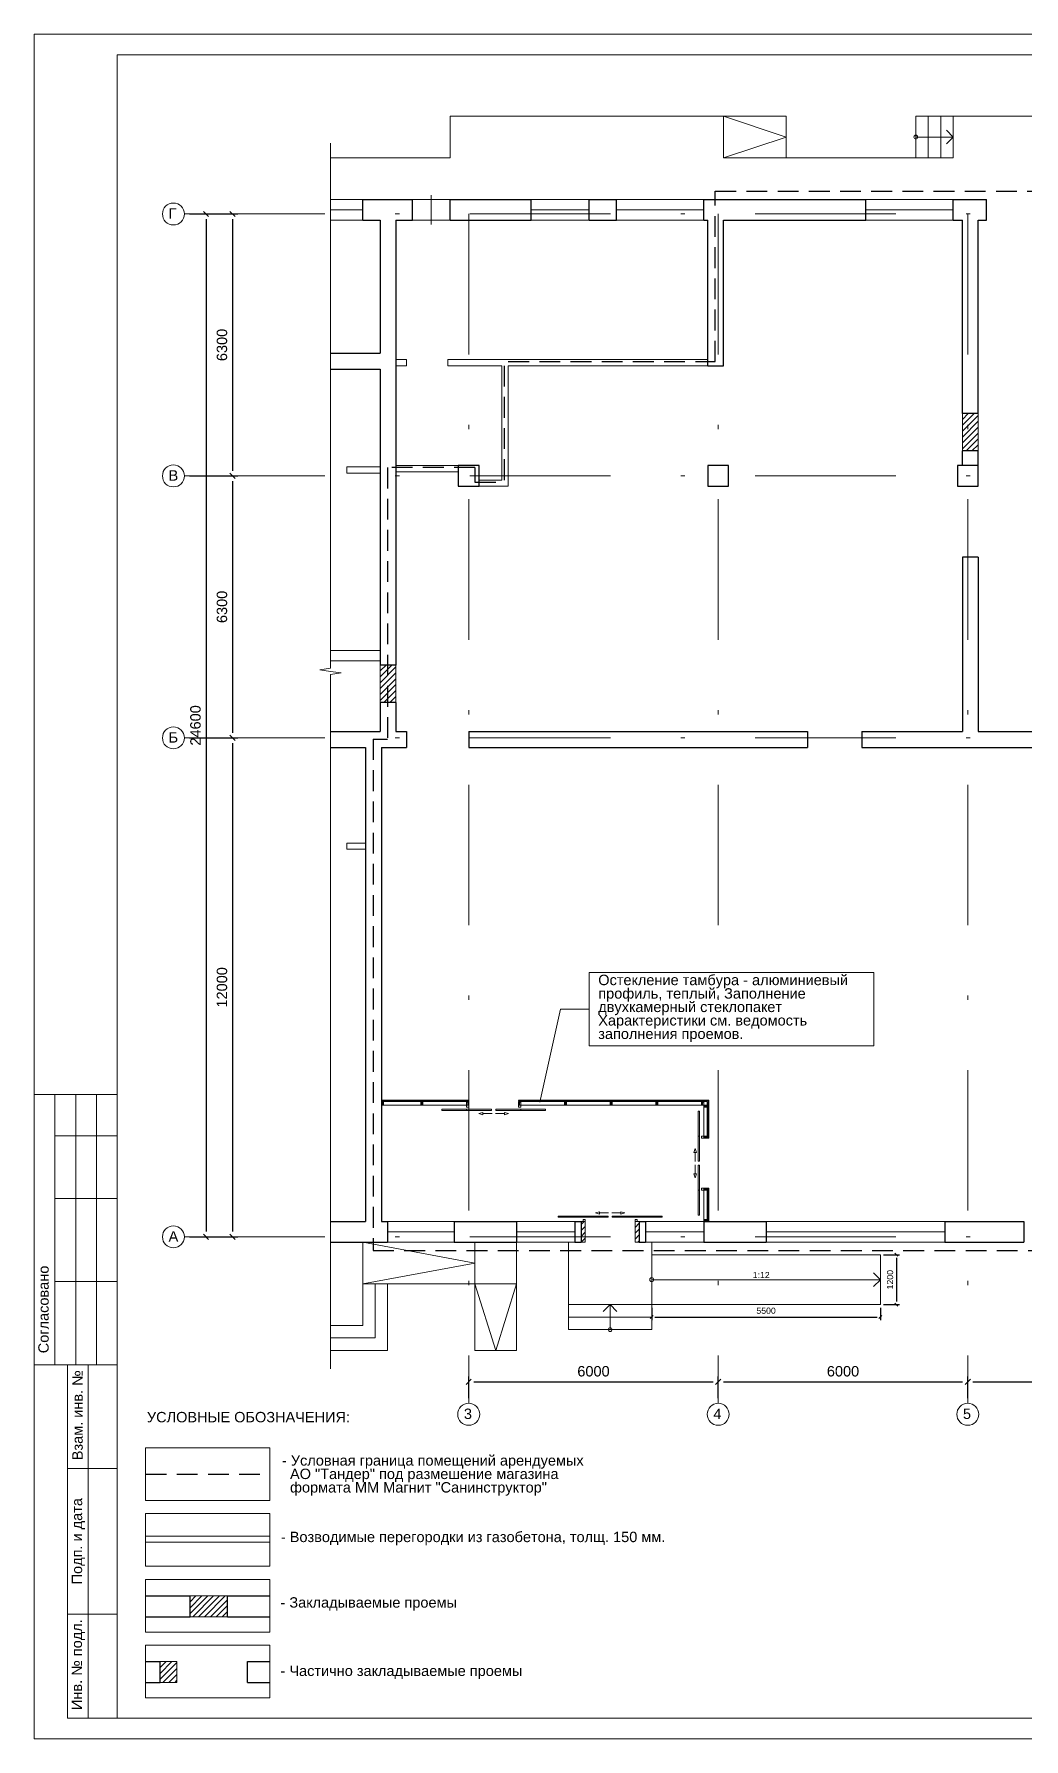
# Model space of a CAD drawing. Header units: metres. Extents: x -136 to 149, y -320 to -175.
# Drawn here: x 13.39 to 37.2, y -319.61 to -278.61 of the extents above; entities that cross this region are included whole.
import ezdxf
from ezdxf.enums import TextEntityAlignment as Align

# ---------------------------------------------------------------- set-up
doc = ezdxf.new("R2010")
doc.units = ezdxf.units.M
doc.header["$MEASUREMENT"] = 0
for name, pattern in [('( Dashed )', [0.75, 0.5, -0.25]), ('DGN Style 3', [5.91749, 4.226779, -1.690711]), ('DGN Style 4', [6.767072, 3.381423, -1.690711, 0.004227, -1.690711])]:
    doc.linetypes.add(name, pattern=pattern)
doc.layers.get('Defpoints').update_dxf_attribs({"lineweight": 0})
doc.styles.get("Standard").update_dxf_attribs({"font": 'cs_gost2304.shx'})
doc.styles.add('Style-Arial', font='arial.ttf')
doc.dimstyles.get("Standard").update_dxf_attribs({"dimtxt": 0.18, "dimasz": 0.18, "dimexe": 0.18, "dimexo": 0.0625, "dimgap": 0.09, "dimtad": 0, "dimtih": 1, "dimtoh": 1, "dimdec": 4, "dimzin": 0, "dimdsep": 46, "dimtxsty": 'Standard', "dimcen": 0.09, "dimadec": 0, "dimazin": 0, "dimtfac": 1, "dimtdec": 4, "dimtofl": 0, "dimtmove": 0, "dimatfit": 3, "dimfxl": 1, "dimtolj": 1, "dimtzin": 0, "dimarcsym": 0})

# ---------------------------------------------------------------- blocks, each defined once
blk = doc.blocks.new('*U414')
at = {"color": 7, "linetype": 'Continuous', "lineweight": 13}
for p, q in [((-134.94, 100), (142.56, 100)), ((-134.94, 100), (-134.94, -100)), ((-144.94, -25), (-134.94, -25)), ((-144.94, -25), (-144.94, -57.5)), ((-142.44, -25), (-142.44, -57.5)), ((-139.94, -25), (-139.94, -57.5)), ((-137.44, -25), (-137.44, -57.5)), ((-142.44, -30), (-134.94, -30)), ((-142.44, -37.5), (-134.94, -37.5)), ((-142.44, -47.5), (-134.94, -47.5)), ((-144.94, -57.5), (-134.94, -57.5)), ((-140.94, -57.5), (-134.94, -57.5)), ((-138.44, -100), (-138.44, -57.5)), ((-140.94, -70), (-134.94, -70)), ((-140.94, -87.5), (-134.94, -87.5)), ((-137.13, -100), (142.56, -100))]:
    blk.add_line(p, q, dxfattribs=at)
at = {"color": 7, "linetype": 'Continuous', "lineweight": 0, "flags": 128}
blk.add_lwpolyline([(145.06, -102.5), (145.06, 102.5), (-144.94, 102.5), (-144.94, -102.5), (145.06, -102.5)], close=True, dxfattribs=at)
at = {"color": 7, "linetype": 'Continuous', "lineweight": 13, "flags": 128}
blk.add_lwpolyline([(-134.94, -100), (-140.94, -100), (-140.94, -57.5)], dxfattribs=at)
at = {"color": 7, "linetype": 'Continuous', "lineweight": 0, "style": 'Style-Arial'}
for s, p in [('Согласовано', (-143.81, -50.86)), ('Взам. инв. №', (-139.72, -63.58)), ('Подп. и дата', (-139.79, -78.73)), ('Инв. № подл.', (-139.81, -93.57))]:
    blk.add_text(s, height=1.2501, rotation=90, dxfattribs=at).set_placement(p, align=Align.MIDDLE_CENTER)
blk = doc.blocks.new('формат А2(верт)')
at = {"color": 7, "linetype": 'Continuous', "lineweight": 13}
blk.add_blockref('*U414', (144.94, -102.5), dxfattribs=at)
blk = doc.blocks.new('*U394')
at = {"color": 7, "linetype": 'Continuous', "lineweight": 0}
for p in [(-0.164, 0.159), (0, -0.277), (0.164, 0.159)]:
    blk.add_line(p, (0, 0.323), dxfattribs=at)
blk.add_circle((0, -0.277), 0.0461, dxfattribs=at)
blk = doc.blocks.new('_Oblique-1')
at = {"color": 0, "linetype": 'ByBlock', "lineweight": -2}
blk.add_line((0.5, 0.5), (-0.5, -0.5), dxfattribs=at)
blk = doc.blocks.new('*D433')
at = {"color": 0, "linetype": 'Continuous', "lineweight": -2, "transparency": 16777216}
for p, q in [((17.133, -282.935), (17.654, -282.935)), ((17.529, -283.06), (17.529, -307.41)), ((17.133, -307.535), (17.654, -307.535))]:
    blk.add_line(p, q, dxfattribs=at)
at = {"layer": 'Defpoints', "color": 0, "linetype": 'Continuous', "lineweight": 30, "transparency": 16777216}
for p in [(17.008, -282.935), (17.008, -307.535), (17.529, -307.535)]:
    blk.add_point(p, dxfattribs=at)
at = {"color": 0, "linetype": 'Continuous', "lineweight": -2, "transparency": 16777216, "xscale": 0.125, "yscale": 0.125, "zscale": 0.125}
for p, rotation in [((17.529, -282.935), 90), ((17.529, -307.535), 270)]:
    blk.add_blockref('_Oblique-1', p, dxfattribs=dict(at, rotation=rotation))
at = {"color": 0, "linetype": 'Continuous', "lineweight": 0, "transparency": 16777216, "insert": (17.276, -295.235), "char_height": 0.25, "attachment_point": 5, "rotation": 90, "style": 'Style-Arial'}
blk.add_mtext('\\A1;24600', dxfattribs=at)
blk = doc.blocks.new('*D436')
at = {"color": 0, "linetype": 'Continuous', "lineweight": -2, "transparency": 16777216}
for p, q in [((17.133, -282.935), (18.291, -282.935)), ((18.166, -283.06), (18.166, -289.11)), ((17.133, -289.235), (18.291, -289.235))]:
    blk.add_line(p, q, dxfattribs=at)
at = {"layer": 'Defpoints', "color": 0, "linetype": 'Continuous', "lineweight": 30, "transparency": 16777216}
for p in [(17.008, -282.935), (17.008, -289.235), (18.166, -289.235)]:
    blk.add_point(p, dxfattribs=at)
at = {"color": 0, "linetype": 'Continuous', "lineweight": -2, "transparency": 16777216, "xscale": 0.125, "yscale": 0.125, "zscale": 0.125}
for p, rotation in [((18.166, -282.935), 90), ((18.166, -289.235), 270)]:
    blk.add_blockref('_Oblique-1', p, dxfattribs=dict(at, rotation=rotation))
at = {"color": 0, "linetype": 'Continuous', "lineweight": 0, "transparency": 16777216, "insert": (17.913, -286.085), "char_height": 0.25, "attachment_point": 5, "rotation": 90, "style": 'Style-Arial'}
blk.add_mtext('\\A1;6300', dxfattribs=at)
blk = doc.blocks.new('*D434')
at = {"color": 0, "linetype": 'Continuous', "lineweight": -2, "transparency": 16777216}
for p, q in [((17.133, -289.235), (18.291, -289.235)), ((18.166, -289.36), (18.166, -295.41)), ((17.133, -295.535), (18.291, -295.535))]:
    blk.add_line(p, q, dxfattribs=at)
at = {"layer": 'Defpoints', "color": 0, "linetype": 'Continuous', "lineweight": 30, "transparency": 16777216}
for p in [(17.008, -289.235), (17.008, -295.535), (18.166, -295.535)]:
    blk.add_point(p, dxfattribs=at)
at = {"color": 0, "linetype": 'Continuous', "lineweight": -2, "transparency": 16777216, "xscale": 0.125, "yscale": 0.125, "zscale": 0.125}
for p, rotation in [((18.166, -289.235), 90), ((18.166, -295.535), 270)]:
    blk.add_blockref('_Oblique-1', p, dxfattribs=dict(at, rotation=rotation))
at = {"color": 0, "linetype": 'Continuous', "lineweight": 0, "transparency": 16777216, "insert": (17.913, -292.385), "char_height": 0.25, "attachment_point": 5, "rotation": 90, "style": 'Style-Arial'}
blk.add_mtext('\\A1;6300', dxfattribs=at)
blk = doc.blocks.new('*D435')
at = {"color": 0, "linetype": 'Continuous', "lineweight": -2, "transparency": 16777216}
for p, q in [((17.133, -295.535), (18.291, -295.535)), ((18.166, -295.66), (18.166, -307.41)), ((17.133, -307.535), (18.291, -307.535))]:
    blk.add_line(p, q, dxfattribs=at)
at = {"layer": 'Defpoints', "color": 0, "linetype": 'Continuous', "lineweight": 30, "transparency": 16777216}
for p in [(17.008, -295.535), (17.008, -307.535), (18.166, -307.535)]:
    blk.add_point(p, dxfattribs=at)
at = {"color": 0, "linetype": 'Continuous', "lineweight": -2, "transparency": 16777216, "xscale": 0.125, "yscale": 0.125, "zscale": 0.125}
for p, rotation in [((18.166, -295.535), 90), ((18.166, -307.535), 270)]:
    blk.add_blockref('_Oblique-1', p, dxfattribs=dict(at, rotation=rotation))
at = {"color": 0, "linetype": 'Continuous', "lineweight": 0, "transparency": 16777216, "insert": (17.913, -301.535), "char_height": 0.25, "attachment_point": 5, "rotation": 90, "style": 'Style-Arial'}
blk.add_mtext('\\A1;12000', dxfattribs=at)
blk = doc.blocks.new('*U411')
at = {"color": 7, "linetype": 'Continuous', "lineweight": 0}
for p in [(0.309, 0.164), (-0.427, 0), (0.309, -0.164)]:
    blk.add_line(p, (0.473, 0), dxfattribs=at)
blk.add_circle((-0.427, 0), 0.0461, dxfattribs=at)
blk = doc.blocks.new('*U410')
at = {"color": 7, "linetype": 'Continuous', "lineweight": 0}
for p, q in [((0, 0.098), (0, 1.018)), ((-0.34, 0.049), (0, 0.098)), ((-0.34, 0.049), (0, 0)), ((0.34, -0.049), (0, 0)), ((0.34, -0.049), (0, -0.098)), ((0, -1.018), (0, -0.098))]:
    blk.add_line(p, q, dxfattribs=at)
blk = doc.blocks.new('*D443')
at = {"color": 0, "linetype": 'Continuous', "lineweight": -2, "transparency": 16777216}
for p, q in [((23.846, -311.414), (23.846, -310.896)), ((23.971, -311.021), (29.721, -311.021)), ((29.846, -311.414), (29.846, -310.896))]:
    blk.add_line(p, q, dxfattribs=at)
at = {"layer": 'Defpoints', "color": 0, "linetype": 'Continuous', "lineweight": 30, "transparency": 16777216}
for p in [(29.846, -311.021), (23.846, -311.539), (29.846, -311.539)]:
    blk.add_point(p, dxfattribs=at)
at = {"color": 0, "linetype": 'Continuous', "lineweight": -2, "transparency": 16777216, "xscale": 0.125, "yscale": 0.125, "zscale": 0.125, "rotation": 180}
blk.add_blockref('_Oblique-1', (23.846, -311.021), dxfattribs=at)
at = {"color": 0, "linetype": 'Continuous', "lineweight": -2, "transparency": 16777216, "xscale": 0.125, "yscale": 0.125, "zscale": 0.125}
blk.add_blockref('_Oblique-1', (29.846, -311.021), dxfattribs=at)
at = {"color": 0, "linetype": 'Continuous', "lineweight": 0, "transparency": 16777216, "insert": (26.846, -310.769), "char_height": 0.25, "attachment_point": 5, "style": 'Style-Arial'}
blk.add_mtext('\\A1;6000', dxfattribs=at)
blk = doc.blocks.new('*D437')
at = {"color": 0, "linetype": 'Continuous', "lineweight": -2, "transparency": 16777216}
for p, q in [((29.846, -311.414), (29.846, -310.896)), ((29.971, -311.021), (35.721, -311.021)), ((35.846, -311.414), (35.846, -310.896))]:
    blk.add_line(p, q, dxfattribs=at)
at = {"layer": 'Defpoints', "color": 0, "linetype": 'Continuous', "lineweight": 30, "transparency": 16777216}
for p in [(35.846, -311.021), (29.846, -311.539), (35.846, -311.539)]:
    blk.add_point(p, dxfattribs=at)
at = {"color": 0, "linetype": 'Continuous', "lineweight": -2, "transparency": 16777216, "xscale": 0.125, "yscale": 0.125, "zscale": 0.125, "rotation": 180}
blk.add_blockref('_Oblique-1', (29.846, -311.021), dxfattribs=at)
at = {"color": 0, "linetype": 'Continuous', "lineweight": -2, "transparency": 16777216, "xscale": 0.125, "yscale": 0.125, "zscale": 0.125}
blk.add_blockref('_Oblique-1', (35.846, -311.021), dxfattribs=at)
at = {"color": 0, "linetype": 'Continuous', "lineweight": 0, "transparency": 16777216, "insert": (32.846, -310.769), "char_height": 0.25, "attachment_point": 5, "style": 'Style-Arial'}
blk.add_mtext('\\A1;6000', dxfattribs=at)
blk = doc.blocks.new('*D438')
at = {"color": 0, "linetype": 'Continuous', "lineweight": -2, "transparency": 16777216}
for p, q in [((35.846, -311.414), (35.846, -310.896)), ((35.971, -311.021), (41.721, -311.021)), ((41.846, -311.414), (41.846, -310.896))]:
    blk.add_line(p, q, dxfattribs=at)
at = {"layer": 'Defpoints', "color": 0, "linetype": 'Continuous', "lineweight": 30, "transparency": 16777216}
for p in [(41.846, -311.021), (35.846, -311.539), (41.846, -311.539)]:
    blk.add_point(p, dxfattribs=at)
at = {"color": 0, "linetype": 'Continuous', "lineweight": -2, "transparency": 16777216, "xscale": 0.125, "yscale": 0.125, "zscale": 0.125, "rotation": 180}
blk.add_blockref('_Oblique-1', (35.846, -311.021), dxfattribs=at)
at = {"color": 0, "linetype": 'Continuous', "lineweight": -2, "transparency": 16777216, "xscale": 0.125, "yscale": 0.125, "zscale": 0.125}
blk.add_blockref('_Oblique-1', (41.846, -311.021), dxfattribs=at)
at = {"color": 0, "linetype": 'Continuous', "lineweight": 0, "transparency": 16777216, "insert": (38.846, -310.769), "char_height": 0.25, "attachment_point": 5, "style": 'Style-Arial'}
blk.add_mtext('\\A1;6000', dxfattribs=at)
blk = doc.blocks.new('*U426')
at = {"color": 30, "linetype": '( Dashed )', "lineweight": 30}
for p, q in [((-13.945, 12.74), (14.475, 12.74)), ((-13.945, 8.64), (-13.945, 12.74)), ((14.475, 8.44), (14.475, 12.74)), ((-18.925, 8.64), (-13.945, 8.64)), ((-19.025, 8.54), (-19.025, 5.74)), ((12.375, 8.44), (14.475, 8.44)), ((12.375, 8.44), (12.375, 6.09)), ((-21.825, 6.09), (-21.825, -0.44)), ((-19.725, 6.09), (-21.825, 6.09)), ((-19.725, 6.09), (-19.725, 5.74)), ((12.375, 6.09), (13.925, 6.09)), ((13.925, 6.09), (13.925, -0.44)), ((-19.725, 5.74), (-19.025, 5.74)), ((-22.175, -0.44), (-22.175, -12.74)), ((-22.175, -0.44), (-21.825, -0.44)), ((13.925, -0.44), (22.175, -0.44)), ((22.175, -0.44), (22.175, -12.74)), ((-22.175, -12.74), (22.175, -12.74))]:
    blk.add_line(p, q, dxfattribs=at)
blk = doc.blocks.new('*U84')
at = {"color": 5, "linetype": 'Continuous', "lineweight": 13}
blk.add_line((0, 0.06), (0, -0.06), dxfattribs=at)
at = {"color": 5, "linetype": 'Continuous', "lineweight": 13, "flags": 128}
for points in [[(-0.025, 0.06), (0.025, 0.06), (0.025, -0.01), (-0.025, -0.01), (-0.025, 0.06)], [(-0.025, -0.05), (0.025, -0.05), (0.025, -0.06), (-0.025, -0.06), (-0.025, -0.05)]]:
    blk.add_lwpolyline(points, close=True, dxfattribs=at)
for points in [[(-0.015, -0.025), (-0.025, -0.025), (-0.025, -0.01), (0.025, -0.01), (0.025, -0.025), (0.015, -0.025)], [(0.015, -0.025), (0.015, -0.05), (-0.015, -0.05), (-0.015, -0.025)]]:
    blk.add_lwpolyline(points, dxfattribs=at)
blk = doc.blocks.new('*U275')
at = {"color": 5, "linetype": 'Continuous', "lineweight": 13}
for p, q in [((-0.157, 0), (-0.061, 0.03)), ((-0.157, 0), (-0.061, -0.03)), ((-0.061, 0.03), (-0.061, -0.03)), ((0.157, 0), (-0.061, 0))]:
    blk.add_line(p, q, dxfattribs=at)
blk = doc.blocks.new('*U276')
at = {"color": 5, "linetype": 'Continuous', "lineweight": 13}
for p, q in [((-0.157, 0), (-0.061, 0.03)), ((-0.157, 0), (-0.061, -0.03)), ((-0.061, 0.03), (-0.061, -0.03)), ((0.157, 0), (-0.061, 0))]:
    blk.add_line(p, q, dxfattribs=at)
blk = doc.blocks.new('*U274')
at = {"color": 5, "linetype": 'DGN Style 3', "lineweight": 0, "extrusion": (0, 0, -1), "flags": 128}
for points in [[(1.25, -0.018), (0.65, -0.018), (0.65, 0.012), (1.25, 0.012), (1.25, -0.018)], [(-1.25, -0.018), (-0.65, -0.018), (-0.65, 0.012), (-1.25, 0.012), (-1.25, -0.018)]]:
    blk.add_lwpolyline(points, close=True, dxfattribs=at)
at = {"color": 5, "linetype": 'Continuous', "lineweight": 13, "extrusion": (0, 0, -1), "flags": 128}
for points in [[(0.65, -0.018), (0.05, -0.018), (0.05, 0.012), (0.65, 0.012), (0.65, -0.018)], [(-0.65, -0.018), (-0.05, -0.018), (-0.05, 0.012), (-0.65, 0.012), (-0.65, -0.018)], [(0.6, -0.068), (0.65, -0.068), (0.65, -0.118), (0.6, -0.118), (0.6, -0.068)], [(-0.65, -0.068), (-0.6, -0.068), (-0.6, -0.118), (-0.65, -0.118), (-0.65, -0.068)]]:
    blk.add_lwpolyline(points, close=True, dxfattribs=at)
at = {"color": 5, "linetype": 'Continuous', "lineweight": 13}
blk.add_blockref('*U275', (-0.197, 0.088), dxfattribs=at)
at = {"color": 5, "linetype": 'Continuous', "lineweight": 13, "extrusion": (0, 0, -1)}
blk.add_blockref('*U276', (-0.197, 0.088), dxfattribs=at)
blk = doc.blocks.new('*D479')
at = {"color": 0, "linetype": 'Continuous', "lineweight": -2, "transparency": 16777216}
for p, q in [((33.821, -307.965), (34.204, -307.965)), ((34.129, -308.04), (34.129, -309.09)), ((33.821, -309.165), (34.204, -309.165))]:
    blk.add_line(p, q, dxfattribs=at)
at = {"layer": 'Defpoints', "color": 0, "linetype": 'Continuous', "lineweight": 30, "transparency": 16777216}
for p in [(33.746, -307.965), (33.746, -309.165), (34.129, -309.165)]:
    blk.add_point(p, dxfattribs=at)
at = {"color": 0, "linetype": 'Continuous', "lineweight": -2, "transparency": 16777216, "xscale": 0.075, "yscale": 0.075, "zscale": 0.075}
for p, rotation in [((34.129, -307.965), 90), ((34.129, -309.165), 270)]:
    blk.add_blockref('_Oblique-1', p, dxfattribs=dict(at, rotation=rotation))
at = {"color": 0, "linetype": 'Continuous', "lineweight": 0, "transparency": 16777216, "insert": (33.978, -308.565), "char_height": 0.15, "attachment_point": 5, "rotation": 90, "style": 'Style-Arial'}
blk.add_mtext('\\A1;1200', dxfattribs=at)
blk = doc.blocks.new('*D480')
at = {"color": 0, "linetype": 'Continuous', "lineweight": -2, "transparency": 16777216}
for p, q in [((28.246, -309.24), (28.246, -309.539)), ((28.321, -309.464), (33.671, -309.464)), ((33.746, -309.24), (33.746, -309.539))]:
    blk.add_line(p, q, dxfattribs=at)
at = {"layer": 'Defpoints', "color": 0, "linetype": 'Continuous', "lineweight": 30, "transparency": 16777216}
for p in [(28.246, -309.165), (33.746, -309.165), (33.746, -309.464)]:
    blk.add_point(p, dxfattribs=at)
at = {"color": 0, "linetype": 'Continuous', "lineweight": -2, "transparency": 16777216, "xscale": 0.075, "yscale": 0.075, "zscale": 0.075, "rotation": 180}
blk.add_blockref('_Oblique-1', (28.246, -309.464), dxfattribs=at)
at = {"color": 0, "linetype": 'Continuous', "lineweight": -2, "transparency": 16777216, "xscale": 0.075, "yscale": 0.075, "zscale": 0.075}
blk.add_blockref('_Oblique-1', (33.746, -309.464), dxfattribs=at)
at = {"color": 0, "linetype": 'Continuous', "lineweight": 0, "transparency": 16777216, "insert": (30.996, -309.312), "char_height": 0.15, "attachment_point": 5, "style": 'Style-Arial'}
blk.add_mtext('\\A1;5500', dxfattribs=at)

msp = doc.modelspace()

# ---------------------------------------------------------------- hatches: boundary and pattern name
at = {"linetype": 'Continuous', "lineweight": 0}
h = msp.add_hatch(dxfattribs=at)
h.set_pattern_fill('HATCH', color=5, style=0, pattern_type=2)
h.set_pattern_definition([(45, (35.71569, -287.73497), (-0.070711, 0.070711), [])])
h.paths.add_polyline_path([(35.71568699, -287.73497332), (35.71568699, -288.63497332), (36.09568699, -288.63497332), (36.09568699, -287.73497332)])
h = msp.add_hatch(dxfattribs=at)
h.set_pattern_fill('HATCH', color=5, style=0, pattern_type=2)
h.set_pattern_definition([(45, (21.71569, -293.78497), (-0.070711, 0.070711), [])])
h.paths.add_polyline_path([(21.71568699, -293.78497332), (21.71568699, -294.68497332), (22.09568699, -294.68497332), (22.09568699, -293.78497332)])
h = msp.add_hatch(dxfattribs=at)
h.set_pattern_fill('HATCH', color=5, style=0, pattern_type=2)
h.set_pattern_definition([(45, (26.54569, -307.66497), (-0.07071, 0.07071), [])])
h.paths.add_polyline_path([(26.54568699, -307.66497332), (26.64568699, -307.66497332), (26.64568699, -307.16497332), (26.54568699, -307.16497332)])
h = msp.add_hatch(dxfattribs=at)
h.set_pattern_fill('HATCH', color=5, style=0, pattern_type=2)
h.set_pattern_definition([(45, (27.84569, -307.16497), (-0.07071, 0.07071), [])])
h.paths.add_polyline_path([(27.84568699, -307.16497332), (27.94568699, -307.16497332), (27.94568699, -307.66497332), (27.84568699, -307.66497332)])
h = msp.add_hatch(dxfattribs=at)
h.set_pattern_fill('HATCH', color=5, style=0, pattern_type=2)
h.set_pattern_definition([(45, (17.14451, -316.17214), (-0.070711, 0.070711), [])])
h.paths.add_polyline_path([(17.14451536, -316.1721396), (18.04451536, -316.1721396), (18.04451536, -316.6721396), (17.14451536, -316.6721396)])
h = msp.add_hatch(dxfattribs=at)
h.set_pattern_fill('HATCH', color=5, style=0, pattern_type=2)
h.set_pattern_definition([(45, (16.42705, -317.74949), (-0.07071, 0.07071), [])])
h.paths.add_polyline_path([(16.42704869, -317.74949445), (16.82704869, -317.74949445), (16.82704869, -318.24949445), (16.60049763, -318.24949445), (16.42704869, -318.24949445)])

# ---------------------------------------------------------------- linework, layer by layer
at = {"color": 7, "linetype": 'Continuous', "lineweight": 0}
for p, q in [((23.39568699, -281.58497332), (23.39568699, -280.58497332)), ((23.39568699, -280.58497332), (29.97568699, -280.58497332)), ((29.97568699, -281.58497332), (29.97568699, -280.58497332)), ((35.49568699, -281.58497332), (35.49568699, -280.58497332)), ((35.49568699, -280.58497332), (37.59568699, -280.58497332)), ((20.5204348, -293.17095306), (20.5204348, -281.23364176)), ((20.5204348, -281.58497332), (23.39568699, -281.58497332)), ((29.97568699, -281.58497332), (35.49568699, -281.58497332)), ((22.94568699, -282.48497332), (22.94568699, -283.18497332)), ((20.5204348, -282.83497332), (21.29568699, -282.83497332)), ((25.34568699, -282.83497332), (26.74568699, -282.83497332)), ((27.39568699, -282.83497332), (29.49568699, -282.83497332)), ((33.39568699, -282.83497332), (35.49568699, -282.83497332)), ((20.5204348, -294.69819569), (20.5204348, -310.70843115)), ((33.29568699, -295.38497332), (33.29568699, -295.76497332)), ((21.89568699, -307.41521524), (23.49568699, -307.41521524)), ((24.99568699, -307.41497332), (26.39568699, -307.41497332)), ((28.09568699, -307.41497332), (29.49568699, -307.41497332)), ((30.99568699, -307.41497332), (35.29568699, -307.41497332)), ((21.29568699, -307.66497332), (21.29568699, -309.66497332)), ((23.99568699, -308.66497332), (23.99568699, -307.66497332)), ((24.99568699, -307.66497332), (24.99568699, -310.26497332)), ((26.24568699, -307.66497332), (26.24568699, -309.16497332)), ((28.24568699, -307.66497332), (28.24568699, -309.16497332)), ((21.29568699, -308.66497332), (23.99568699, -308.66497332)), ((21.59568699, -308.66497332), (21.59568699, -309.96497332)), ((21.89568699, -308.66497332), (21.89568699, -310.26497332)), ((23.99568699, -308.66497332), (23.99568699, -310.26497332)), ((23.99568699, -308.66497332), (24.99568699, -308.66497332)), ((28.24568699, -309.16497332), (26.24568699, -309.16497332)), ((20.5204348, -309.66497332), (21.29568699, -309.66497332)), ((20.5204348, -309.96497332), (21.59568699, -309.96497332)), ((20.5204348, -310.26497332), (21.89568699, -310.26497332)), ((23.99568699, -310.26497332), (24.99568699, -310.26497332)), ((16.82704869, -318.24949445), (16.82704869, -317.74949445))]:
    msp.add_line(p, q, dxfattribs=at)
at = {"color": 7, "linetype": 'Continuous', "lineweight": 30}
for p, q in [((21.29568699, -283.08497332), (21.29568699, -282.58497332)), ((21.29568699, -282.58497332), (22.49568699, -282.58497332)), ((22.49568699, -283.08497332), (22.49568699, -282.58497332)), ((23.39568699, -283.08497332), (23.39568699, -282.58497332)), ((23.39568699, -282.58497332), (25.34568699, -282.58497332)), ((25.34568699, -283.08497332), (25.34568699, -282.58497332)), ((26.74568699, -283.08497332), (26.74568699, -282.58497332)), ((26.74568699, -282.58497332), (27.39568699, -282.58497332)), ((27.39568699, -283.08497332), (27.39568699, -282.58497332)), ((29.49568699, -283.08497332), (29.49568699, -282.58497332)), ((29.49568699, -282.58497332), (33.39568699, -282.58497332)), ((33.39568699, -283.08497332), (33.39568699, -282.58497332)), ((35.49568699, -283.08497332), (35.49568699, -282.58497332)), ((35.49568699, -282.58497332), (36.29568699, -282.58497332)), ((36.29568699, -283.08497332), (36.29568699, -282.58497332)), ((21.29568699, -283.08497332), (21.71568699, -283.08497332)), ((21.71568699, -283.08497332), (21.71568699, -286.28497332)), ((22.09568699, -283.08497332), (22.09568699, -293.78497332)), ((22.09568699, -283.08497332), (22.49568699, -283.08497332)), ((23.39568699, -283.08497332), (25.34568699, -283.08497332)), ((26.74568699, -283.08497332), (27.39568699, -283.08497332)), ((29.49568699, -283.08497332), (29.59568699, -283.08497332)), ((29.59568699, -286.58497332), (29.59568699, -283.08497332)), ((29.97568699, -283.08497332), (32.33568699, -283.08497332)), ((29.97568699, -286.58497332), (29.97568699, -283.08497332)), ((32.33568699, -283.08497332), (33.39568699, -283.08497332)), ((35.49568699, -283.08497332), (35.71568699, -283.08497332)), ((35.71568699, -287.73497332), (35.71568699, -283.08497332)), ((36.09568699, -283.08497332), (36.29568699, -283.08497332)), ((36.09568699, -287.73497332), (36.09568699, -283.08497332)), ((20.5204348, -286.28497332), (21.71568699, -286.28497332)), ((29.59568699, -286.58497332), (29.97568699, -286.58497332)), ((20.5204348, -286.66497332), (21.71568699, -286.66497332)), ((21.71568699, -286.66497332), (21.71568699, -293.78497332)), ((36.09568699, -287.73497332), (35.71568699, -287.73497332)), ((35.71568699, -288.98497332), (35.71568699, -288.63497332)), ((36.09568699, -288.63497332), (35.71568699, -288.63497332)), ((36.09568699, -288.98497332), (36.09568699, -288.63497332)), ((35.71568699, -291.18497332), (35.71568699, -295.38497332)), ((36.09568699, -291.18497332), (35.71568699, -291.18497332)), ((36.09568699, -291.18497332), (36.09568699, -295.38497332)), ((22.09568699, -293.78497332), (21.71568699, -293.78497332)), ((22.09568699, -294.68497332), (21.71568699, -294.68497332)), ((21.71568699, -294.68497332), (21.71568699, -295.38497332)), ((22.09568699, -294.68497332), (22.09568699, -295.38497332)), ((20.5204348, -295.38497332), (21.71568699, -295.38497332)), ((22.09568699, -295.38497332), (22.34568699, -295.38497332)), ((22.34568699, -295.38497332), (22.34568699, -295.76497332)), ((23.84568699, -295.38497332), (23.84568699, -295.76497332)), ((23.84568699, -295.38497332), (31.99568699, -295.38497332)), ((31.99568699, -295.38497332), (31.99568699, -295.76497332)), ((33.29568699, -295.38497332), (33.29568699, -295.76497332)), ((33.29568699, -295.38497332), (35.71568699, -295.38497332)), ((36.09568699, -295.38497332), (39.59568699, -295.38497332)), ((20.5204348, -295.76497332), (21.36568699, -295.76497332)), ((21.36568699, -295.76497332), (21.36568699, -307.16497332)), ((21.74568699, -295.76497332), (21.74568699, -307.16497332)), ((21.74568699, -295.76497332), (22.34568699, -295.76497332)), ((23.84568699, -295.76497332), (31.99568699, -295.76497332)), ((33.29568699, -295.76497332), (39.59568699, -295.76497332)), ((20.5204348, -307.16497332), (21.36568699, -307.16497332)), ((21.74568699, -307.16497332), (21.89568699, -307.16497332)), ((21.89568699, -307.16497332), (21.89568699, -307.66497332)), ((23.49568699, -307.16497332), (23.49568699, -307.66497332)), ((23.49568699, -307.16497332), (24.99568699, -307.16497332)), ((24.99568699, -307.16497332), (24.99568699, -307.66497332)), ((26.39568699, -307.16497332), (26.39568699, -307.66497332)), ((26.39568699, -307.16497332), (26.54568699, -307.16497332)), ((26.54568699, -307.16497332), (26.54568699, -307.66497332)), ((27.94568699, -307.16497332), (27.94568699, -307.66497332)), ((27.94568699, -307.16497332), (28.09568699, -307.16497332)), ((28.09568699, -307.16497332), (28.09568699, -307.66497332)), ((29.49568699, -307.16497332), (29.49568699, -307.66497332)), ((29.49568699, -307.16497332), (30.99568699, -307.16497332)), ((30.99568699, -307.16497332), (30.99568699, -307.66497332)), ((35.29568699, -307.16497332), (35.29568699, -307.66497332)), ((35.29568699, -307.16497332), (37.19568699, -307.16497332)), ((37.19568699, -307.16497332), (37.19568699, -307.66497332)), ((20.5204348, -307.66497332), (21.89568699, -307.66497332)), ((23.49568699, -307.66497332), (24.99568699, -307.66497332)), ((26.39568699, -307.66497332), (26.54568699, -307.66497332)), ((27.94568699, -307.66497332), (28.09568699, -307.66497332)), ((29.49568699, -307.66497332), (30.99568699, -307.66497332)), ((35.29568699, -307.66497332), (37.19568699, -307.66497332)), ((16.07658537, -316.1721396), (17.14451536, -316.1721396)), ((17.14451536, -316.6721396), (17.14451536, -316.1721396)), ((18.04451536, -316.1721396), (19.0661694, -316.1721396)), ((18.04451536, -316.6721396), (18.04451536, -316.1721396)), ((16.07658537, -316.6721396), (17.14451536, -316.6721396)), ((18.04451536, -316.6721396), (19.0661694, -316.6721396)), ((16.07658537, -317.74949445), (16.42704869, -317.74949445)), ((16.42704869, -318.24949445), (16.42704869, -317.74949445)), ((18.52704869, -317.74949445), (19.0661694, -317.74949445)), ((18.52704869, -318.24949445), (18.52704869, -317.74949445)), ((16.07658537, -318.24949445), (16.42704869, -318.24949445)), ((18.52704869, -318.24949445), (19.0661694, -318.24949445))]:
    msp.add_line(p, q, dxfattribs=at)
at = {"color": 1, "linetype": 'DGN Style 4', "lineweight": 0}
for p, q in [((17.00789711, -282.93497332), (65.84568699, -282.93497332)), ((23.84568699, -282.93497332), (23.84568699, -311.53872647)), ((29.84568699, -282.93497332), (29.84568699, -311.53872647)), ((35.84568699, -282.93497332), (35.84568699, -311.53872647)), ((17.00789711, -289.23497332), (65.84568699, -289.23497332)), ((17.00789711, -295.53497332), (65.84568699, -295.53497332)), ((17.00789711, -307.53497332), (65.84568699, -307.53497332))]:
    msp.add_line(p, q, dxfattribs=at)
at = {"color": 7, "linetype": 'Continuous', "lineweight": 13}
for p, q in [((22.09568699, -286.43497332), (22.34568699, -286.43497332)), ((22.09568699, -286.58497332), (22.34568699, -286.58497332)), ((22.34568699, -286.58497332), (22.34568699, -286.43497332)), ((23.34568699, -286.58497332), (23.34568699, -286.43497332)), ((23.34568699, -286.43497332), (29.59568699, -286.43497332)), ((23.34568699, -286.58497332), (24.64568699, -286.58497332)), ((24.64568699, -286.58497332), (24.64568699, -289.33497332)), ((24.79568699, -286.58497332), (24.79568699, -289.48497332)), ((24.79568699, -286.58497332), (29.59568699, -286.58497332)), ((20.91568699, -289.01497332), (20.91568699, -289.16497332)), ((20.91568699, -289.01497332), (21.71568699, -289.01497332)), ((23.59568699, -288.98497332), (22.09568699, -288.98497332)), ((20.91568699, -289.16497332), (21.71568699, -289.16497332)), ((23.59568699, -289.13497332), (22.09568699, -289.13497332)), ((24.09568699, -289.33497332), (24.64568699, -289.33497332)), ((24.09568699, -289.48497332), (24.79568699, -289.48497332)), ((20.5204348, -293.43497332), (21.71568699, -293.43497332)), ((20.5204348, -293.68497332), (21.71568699, -293.68497332)), ((20.91568699, -298.21497332), (20.91568699, -298.06497332)), ((20.91568699, -298.06497332), (21.36568699, -298.06497332)), ((20.91568699, -298.21497332), (21.36568699, -298.21497332))]:
    msp.add_line(p, q, dxfattribs=at)
at = {"color": 5, "linetype": 'Continuous', "lineweight": 13}
for p, q in [((35.71568699, -287.73497332), (35.71568699, -288.63497332)), ((36.09568699, -287.73497332), (36.09568699, -288.63497332)), ((21.71568699, -294.68497332), (21.71568699, -293.78497332)), ((22.09568699, -293.78497332), (22.09568699, -294.68497332)), ((16.07658537, -314.73077377), (19.0661694, -314.73077377)), ((16.07658537, -314.88077377), (19.0661694, -314.88077377)), ((17.14451536, -316.1721396), (18.04451536, -316.1721396)), ((17.14451536, -316.6721396), (18.04451536, -316.6721396))]:
    msp.add_line(p, q, dxfattribs=at)
at = {"color": 5, "linetype": 'Continuous', "lineweight": 0}
for p, q in [((21.74568699, -304.24497332), (23.79568699, -304.24497332)), ((21.74568699, -304.25497332), (23.79568699, -304.25497332)), ((21.74568699, -304.27997332), (23.79568699, -304.27997332)), ((21.74568699, -304.36497332), (23.79568699, -304.36497332)), ((25.09568699, -304.24497332), (29.61568699, -304.24497332)), ((25.09568699, -304.25497332), (29.60568699, -304.25497332)), ((25.09568699, -304.27997332), (29.58068699, -304.27997332)), ((25.09568699, -304.36497332), (29.49568699, -304.36497332)), ((28.24568699, -308.56497332), (33.74568699, -308.56497332)), ((33.58126157, -308.4005479), (33.74568699, -308.56497332)), ((33.58126157, -308.72939874), (33.74568699, -308.56497332))]:
    msp.add_line(p, q, dxfattribs=at)
at = {"color": 30, "linetype": '( Dashed )', "lineweight": 30}
msp.add_line((16.07658537, -313.24130354), (19.0661694, -313.24130354), dxfattribs=at)
at = {"color": 7, "linetype": 'Continuous', "lineweight": 0, "flags": 128}
for points in [[(29.97568699, -280.58497332), (29.97568699, -281.58497332), (31.47568699, -281.58497332), (31.47568699, -280.58497332), (29.97568699, -280.58497332)], [(34.59568699, -281.58497332), (34.59568699, -280.58497332), (34.89568699, -280.58497332), (34.89568699, -281.58497332), (34.59568699, -281.58497332)], [(34.89568699, -281.58497332), (34.89568699, -280.58497332), (35.19568699, -280.58497332), (35.19568699, -281.58497332), (34.89568699, -281.58497332)], [(35.19568699, -281.58497332), (35.19568699, -280.58497332), (35.49568699, -280.58497332), (35.49568699, -281.58497332), (35.19568699, -281.58497332)], [(23.39568699, -282.58497332), (22.49568699, -282.58497332), (22.49568699, -283.08497332), (23.39568699, -283.08497332), (23.39568699, -282.58497332)], [(25.34568699, -282.58497332), (26.74568699, -282.58497332), (26.74568699, -283.08497332), (25.34568699, -283.08497332), (25.34568699, -282.58497332)], [(27.39568699, -282.58497332), (29.49568699, -282.58497332), (29.49568699, -283.08497332), (27.39568699, -283.08497332), (27.39568699, -282.58497332)], [(33.39568699, -282.58497332), (35.49568699, -282.58497332), (35.49568699, -283.08497332), (33.39568699, -283.08497332), (33.39568699, -282.58497332)], [(21.89568699, -307.16497332), (23.49568699, -307.16497332), (23.49568699, -307.66545715), (21.89568699, -307.66545715), (21.89568699, -307.16497332)], [(24.99568699, -307.16497332), (26.39568699, -307.16497332), (26.39568699, -307.66497332), (24.99568699, -307.66497332), (24.99568699, -307.16497332)], [(28.09568699, -307.16497332), (29.49568699, -307.16497332), (29.49568699, -307.66497332), (28.09568699, -307.66497332), (28.09568699, -307.16497332)], [(30.99568699, -307.16497332), (35.29568699, -307.16497332), (35.29568699, -307.66497332), (30.99568699, -307.66497332), (30.99568699, -307.16497332)], [(26.24568699, -309.16497332), (28.24568699, -309.16497332), (28.24568699, -309.46497332), (26.24568699, -309.46497332), (26.24568699, -309.16497332)], [(26.24568699, -309.46497332), (28.24568699, -309.46497332), (28.24568699, -309.76497332), (26.24568699, -309.76497332), (26.24568699, -309.46497332)]]:
    msp.add_lwpolyline(points, close=True, dxfattribs=at)
for points in [[(29.97568699, -280.58497332), (31.47568699, -281.08497332), (29.97568699, -281.58497332)], [(20.5204348, -282.58497332), (21.29568699, -282.58497332), (21.29568699, -283.08497332), (20.5204348, -283.08497332)], [(21.29568699, -307.66497332), (23.99568699, -308.16497332), (21.29568699, -308.66497332)], [(23.99568699, -308.66497332), (24.49568699, -310.26497332), (24.99568699, -308.66497332)], [(16.82704869, -318.24949445), (16.42704869, -318.24949445), (16.42704869, -317.74949445), (16.82704869, -317.74949445)]]:
    msp.add_lwpolyline(points, dxfattribs=at)
at = {"color": 5, "linetype": 'Continuous', "lineweight": 0, "flags": 128}
for points in [[(35.71568699, -287.73497332), (35.71568699, -288.63497332), (36.09568699, -288.63497332), (36.09568699, -287.73497332), (35.71568699, -287.73497332)], [(21.71568699, -293.78497332), (21.71568699, -294.68497332), (22.09568699, -294.68497332), (22.09568699, -293.78497332), (21.71568699, -293.78497332)], [(26.73934386, -301.17602094), (33.58844494, -301.17602094), (33.58844494, -302.93891902), (26.73934386, -302.93891902), (26.73934386, -301.17602094)], [(29.61568699, -306.36497332), (29.49568699, -306.36497332), (29.49568699, -307.16497332), (29.61568699, -307.16497332), (29.61568699, -306.36497332)], [(29.60568699, -306.37497332), (29.58068699, -306.37497332), (29.58068699, -307.12497332), (29.60568699, -307.12497332), (29.60568699, -306.37497332)], [(26.54568699, -307.66497332), (26.64568699, -307.66497332), (26.64568699, -307.16497332), (26.54568699, -307.16497332), (26.54568699, -307.66497332)], [(27.84568699, -307.16497332), (27.94568699, -307.16497332), (27.94568699, -307.66497332), (27.84568699, -307.66497332), (27.84568699, -307.16497332)], [(17.14451536, -316.1721396), (18.04451536, -316.1721396), (18.04451536, -316.6721396), (17.14451536, -316.6721396), (17.14451536, -316.1721396)], [(16.42704869, -317.74949445), (16.82704869, -317.74949445), (16.82704869, -318.24949445), (16.60049763, -318.24949445), (16.42704869, -318.24949445), (16.42704869, -317.74949445)]]:
    msp.add_lwpolyline(points, close=True, dxfattribs=at)
at = {"color": 7, "linetype": 'Continuous', "lineweight": 30, "flags": 128}
for points in [[(23.59568699, -288.98497332), (23.59568699, -289.48497332), (24.09568699, -289.48497332), (24.09568699, -288.98497332), (23.59568699, -288.98497332)], [(29.59568699, -288.98497332), (29.59568699, -289.48497332), (30.09568699, -289.48497332), (30.09568699, -288.98497332), (29.59568699, -288.98497332)], [(35.59568699, -288.98497332), (35.59568699, -289.48497332), (36.09568699, -289.48497332), (36.09568699, -288.98497332), (35.59568699, -288.98497332)]]:
    msp.add_lwpolyline(points, close=True, dxfattribs=at)
at = {"color": 5, "linetype": 'Continuous', "lineweight": 0, "flags": 128}
for points in [[(26.73934386, -302.05746998), (26.05184882, -302.05746998), (25.55439075, -304.29853109)], [(29.61568699, -304.24497332), (29.61568699, -305.16497332), (29.49568699, -305.16497332), (29.49568699, -304.36497332)], [(29.60568699, -304.25497332), (29.60568699, -305.15497332), (29.58068699, -305.15497332), (29.58068699, -304.27997332)]]:
    msp.add_lwpolyline(points, dxfattribs=at)
at = {"color": 5, "linetype": 'Continuous', "lineweight": 13, "flags": 128}
for points in [[(26.64568699, -307.16497332), (26.54568699, -307.16497332), (26.54568699, -307.66497332), (26.64568699, -307.66497332), (26.64568699, -307.16497332)], [(27.84568699, -307.16497332), (27.94568699, -307.16497332), (27.94568699, -307.66497332), (27.84568699, -307.66497332), (27.84568699, -307.16497332)], [(28.24568699, -307.96497332), (28.24568699, -309.16497332), (33.74568699, -309.16497332), (33.74568699, -307.96497332), (28.24568699, -307.96497332)]]:
    msp.add_lwpolyline(points, close=True, dxfattribs=at)
at = {"color": 7, "linetype": 'Continuous', "lineweight": 13, "flags": 128}
for points in [[(16.07658537, -312.60731497), (19.0661694, -312.60731497), (19.0661694, -313.87529212), (16.07658537, -313.87529212), (16.07658537, -312.60731497)], [(16.07658537, -314.19025641), (19.0661694, -314.19025641), (19.0661694, -315.45823356), (16.07658537, -315.45823356), (16.07658537, -314.19025641)], [(16.07658537, -315.77319785), (19.0661694, -315.77319785), (19.0661694, -317.041175), (16.07658537, -317.041175), (16.07658537, -315.77319785)], [(16.07658537, -317.3561393), (19.0661694, -317.3561393), (19.0661694, -318.62411644), (16.07658537, -318.62411644), (16.07658537, -317.3561393)]]:
    msp.add_lwpolyline(points, close=True, dxfattribs=at)
at = {"color": 5, "linetype": 'Continuous', "lineweight": 13, "flags": 128}
msp.add_lwpolyline([(16.42704869, -317.74949445), (16.82704869, -317.74949445), (16.82704869, -318.24949445), (16.42704869, -318.24949445)], dxfattribs=at)
at = {"color": 7, "linetype": 'Continuous', "lineweight": 13}
for centre in [(16.74454167, -282.93497332), (16.74454167, -289.23497332), (16.74454167, -295.53497332), (16.74454167, -307.53497332), (23.84568699, -311.80208192), (29.84568699, -311.80208192), (35.84568699, -311.80208192)]:
    msp.add_circle(centre, 0.26335544, dxfattribs=at)
at = {"color": 5, "linetype": 'Continuous', "lineweight": 0}
msp.add_circle((28.24568699, -308.56497332), 0.04607113, dxfattribs=at)

# ---------------------------------------------------------------- block references
at = {"color": 7, "linetype": 'Continuous', "lineweight": 13, "xscale": 0.2, "yscale": 0.2, "zscale": 0.2}
msp.add_blockref('формат А2(верт)', (13.39473849, -278.60913053), dxfattribs=at)
at = {"color": 7, "linetype": 'Continuous', "lineweight": 0}
for name, p in [('*U411', (35.02264897, -281.08495)), ('*U394', (27.24569897, -309.488))]:
    msp.add_blockref(name, p, dxfattribs=at)
at = {"color": 30, "linetype": '( Dashed )', "lineweight": 30}
msp.add_blockref('*U426', (43.72065747, -295.12495), dxfattribs=at)
at = {"color": 7, "linetype": 'Continuous', "lineweight": 0, "xscale": 0.75, "yscale": 0.75, "zscale": 0.75}
msp.add_blockref('*U410', (20.52043914, -293.93458601), dxfattribs=at)
at = {"color": 5, "linetype": 'Continuous', "lineweight": 13, "extrusion": (0, 0, -1)}
for name, p, rotation in [('*U84', (-21.7706571, -304.30500927), 180), ('*U84', (-22.7206571, -304.30500927), 180), ('*U274', (-24.44568301, -304.48261113), 180), ('*U84', (-23.8206571, -304.30500927), 180), ('*U84', (-25.0706571, -304.30500927), 180), ('*U84', (-26.1706571, -304.30500927), 180), ('*U84', (-27.2706571, -304.30500927), 180), ('*U84', (-28.3706571, -304.30500927), 180), ('*U274', (-29.37804918, -305.76496934), 270), ('*U84', (-29.4706571, -304.30500927), 180), ('*U84', (-29.55565104, -304.38994342), 270), ('*U84', (-29.55565104, -305.13994342), 270), ('*U84', (-29.55565104, -306.38994342), 270), ('*U84', (-29.55565104, -307.13994342), 270)]:
    msp.add_blockref(name, p, dxfattribs=dict(at, rotation=rotation))
msp.add_blockref('*U274', (-27.24569097, -307.04733551), dxfattribs=at)

# ---------------------------------------------------------------- texts
at = {"color": 7, "linetype": 'Continuous', "lineweight": 30, "style": 'Style-Arial'}
for s, p in [('Г', (16.62888845, -282.79826017)), ('В', (16.62888845, -289.09826017)), ('Б', (16.62888845, -295.39826017)), ('А', (16.62888845, -307.39826017)), ('3', (23.73003378, -311.66536877)), ('4', (29.73003378, -311.66536877)), ('5', (35.73003378, -311.66536877))]:
    msp.add_text(s, height=0.25, dxfattribs=at).set_placement(p, align=Align.TOP_LEFT)
at = {"color": 5, "linetype": 'Continuous', "lineweight": 0, "style": 'Style-Arial'}
msp.add_text('1:12', height=0.15, dxfattribs=at).set_placement((30.87916074, -308.45322877), align=Align.MIDDLE_CENTER)
at = {"color": 7, "linetype": 'DGN Style 3', "lineweight": 13, "style": 'Style-Arial'}
for s, p in [('УСЛОВНЫЕ ОБОЗНАЧЕНИЯ:', (16.10666371, -311.74523356)), ('- Возводимые перегородки из газобетона, толщ. 150 мм.', (19.32870511, -314.62639771))]:
    msp.add_text(s, height=0.25, dxfattribs=at).set_placement(p, align=Align.TOP_LEFT)
at = {"color": 5, "linetype": 'Continuous', "lineweight": 0, "insert": (26.96065703, -301.23165602), "char_height": 0.25, "attachment_point": 1, "line_spacing_factor": 0.776524, "style": 'Style-Arial'}
msp.add_mtext('Остекление тамбура - алюминиевый\\Pпрофиль, теплый. Заполнение\\Pдвухкамерный стеклопакет\\PХарактеристики см. ведомость\\Pзаполнения проемов.', dxfattribs=at)
at = {"color": 7, "linetype": 'DGN Style 3', "lineweight": 13, "char_height": 0.25, "attachment_point": 1, "style": 'Style-Arial'}
for s, insert, line_spacing_factor in [('- Условная граница помещений арендуемых\\P  АО "Тандер" под размешение магазина\\P  формата ММ Магнит "Санинструктор"', (19.35494812, -312.78638367), 0.776524), ('- Закладываемые проемы ', (19.32022904, -316.2016439), 1.2), ('- Частично закладываемые проемы ', (19.32022904, -317.84625839), 1.2)]:
    msp.add_mtext(s, dxfattribs=dict(at, insert=insert, line_spacing_factor=line_spacing_factor))

# ---------------------------------------------------------------- dimensions: what is measured, and where the dimension line sits
at = {"color": 5, "linetype": 'Continuous', "lineweight": 0}
for base, p1, p2, override, picture, middle in [((17.52900341, -307.53497332), (17.00789711, -282.93497332), (17.00789711, -307.53497332), {"dimtxt": 0.25, "dimasz": 0.125, "dimexe": 0.125, "dimexo": 0.125, "dimgap": 0.125, "dimtad": 1, "dimtih": 0, "dimtoh": 0, "dimlfac": 1000, "dimzin": 11, "dimtxsty": 'Style-Arial', "dimblk": '_Oblique-1', "dimtzin": 11}, '*D433', (17.27636017, -295.23497332)), ((18.16575688, -289.23497332), (17.00789711, -282.93497332), (17.00789711, -289.23497332), {"dimtxt": 0.25, "dimasz": 0.125, "dimexe": 0.125, "dimexo": 0.125, "dimgap": 0.125, "dimtad": 1, "dimtih": 0, "dimtoh": 0, "dimlfac": 1000, "dimzin": 11, "dimtxsty": 'Style-Arial', "dimblk": '_Oblique-1', "dimtzin": 11}, '*D436', (17.91302836, -286.08497332)), ((18.16575688, -295.53497332), (17.00789711, -289.23497332), (17.00789711, -295.53497332), {"dimtxt": 0.25, "dimasz": 0.125, "dimexe": 0.125, "dimexo": 0.125, "dimgap": 0.125, "dimtad": 1, "dimtih": 0, "dimtoh": 0, "dimlfac": 1000, "dimzin": 11, "dimtxsty": 'Style-Arial', "dimblk": '_Oblique-1', "dimtzin": 11}, '*D434', (17.91302836, -292.38497332)), ((18.16575688, -307.53497332), (17.00789711, -295.53497332), (17.00789711, -307.53497332), {"dimtxt": 0.25, "dimasz": 0.125, "dimexe": 0.125, "dimexo": 0.125, "dimgap": 0.125, "dimtad": 1, "dimtih": 0, "dimtoh": 0, "dimlfac": 1000, "dimzin": 11, "dimtxsty": 'Style-Arial', "dimblk": '_Oblique-1', "dimtzin": 11}, '*D435', (17.91311363, -301.53497332)), ((34.12923765, -309.16497332), (33.74568699, -307.96497332), (33.74568699, -309.16497332), {"dimtxt": 0.15, "dimasz": 0.075, "dimexe": 0.075, "dimexo": 0.075, "dimgap": 0.075, "dimtad": 1, "dimtih": 0, "dimtoh": 0, "dimlfac": 1000, "dimzin": 11, "dimtxsty": 'Style-Arial', "dimblk": '_Oblique-1', "dimtzin": 11}, '*D479', (33.9776517, -308.56497332))]:
    dim = msp.add_linear_dim(base=base, p1=p1, p2=p2, angle=270, dimstyle='Standard', override=override, dxfattribs=at)
    dim.commit()
    dim.dimension.update_dxf_attribs({"geometry": picture, "text_midpoint": middle})
for base, p1, p2, override, picture, middle in [((33.74568699, -309.46393179), (28.24568699, -309.16497332), (33.74568699, -309.16497332), {"dimtxt": 0.15, "dimasz": 0.075, "dimexe": 0.075, "dimexo": 0.075, "dimgap": 0.075, "dimtad": 1, "dimtih": 0, "dimtoh": 0, "dimlfac": 1000, "dimzin": 11, "dimtxsty": 'Style-Arial', "dimblk": '_Oblique-1', "dimtzin": 11}, '*D480', (30.99568699, -309.31234584)), ((29.84568699, -311.02131375), (23.84568699, -311.53872647), (29.84568699, -311.53872647), {"dimtxt": 0.25, "dimasz": 0.125, "dimexe": 0.125, "dimexo": 0.125, "dimgap": 0.125, "dimtad": 1, "dimtih": 0, "dimtoh": 0, "dimlfac": 1000, "dimzin": 11, "dimtxsty": 'Style-Arial', "dimblk": '_Oblique-1', "dimtzin": 11}, '*D443', (26.84568699, -310.76867051)), ((35.84568699, -311.02131375), (29.84568699, -311.53872647), (35.84568699, -311.53872647), {"dimtxt": 0.25, "dimasz": 0.125, "dimexe": 0.125, "dimexo": 0.125, "dimgap": 0.125, "dimtad": 1, "dimtih": 0, "dimtoh": 0, "dimlfac": 1000, "dimzin": 11, "dimtxsty": 'Style-Arial', "dimblk": '_Oblique-1', "dimtzin": 11}, '*D437', (32.84568699, -310.76867051)), ((41.84568699, -311.02131375), (35.84568699, -311.53872647), (41.84568699, -311.53872647), {"dimtxt": 0.25, "dimasz": 0.125, "dimexe": 0.125, "dimexo": 0.125, "dimgap": 0.125, "dimtad": 1, "dimtih": 0, "dimtoh": 0, "dimlfac": 1000, "dimzin": 11, "dimtxsty": 'Style-Arial', "dimblk": '_Oblique-1', "dimtzin": 11}, '*D438', (38.84568699, -310.76867051))]:
    dim = msp.add_linear_dim(base=base, p1=p1, p2=p2, dimstyle='Standard', override=override, dxfattribs=at)
    dim.commit()
    dim.dimension.update_dxf_attribs({"geometry": picture, "text_midpoint": middle})

doc.saveas('drawing.dxf')
